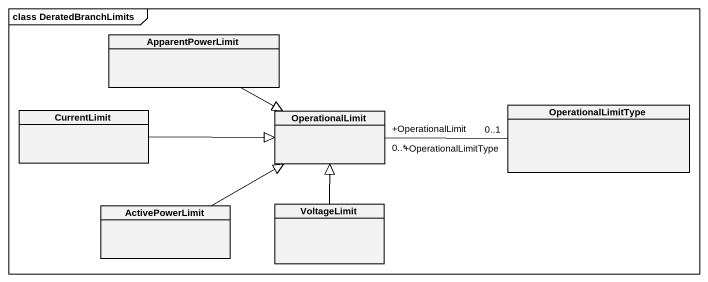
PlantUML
@startuml
mainframe class DeratedBranchLimits
hide circle
hide empty members
class ApparentPowerLimit
class CurrentLimit
class OperationalLimit
class OperationalLimitType
class ActivePowerLimit
class VoltageLimit
ApparentPowerLimit -right-|> OperationalLimit
CurrentLimit -right-|> OperationalLimit
OperationalLimit "+OperationalLimit\n0..*" -right- "+OperationalLimitType\n0..1" OperationalLimitType
ActivePowerLimit -right-|> OperationalLimit
VoltageLimit -up-|> OperationalLimit
@enduml
